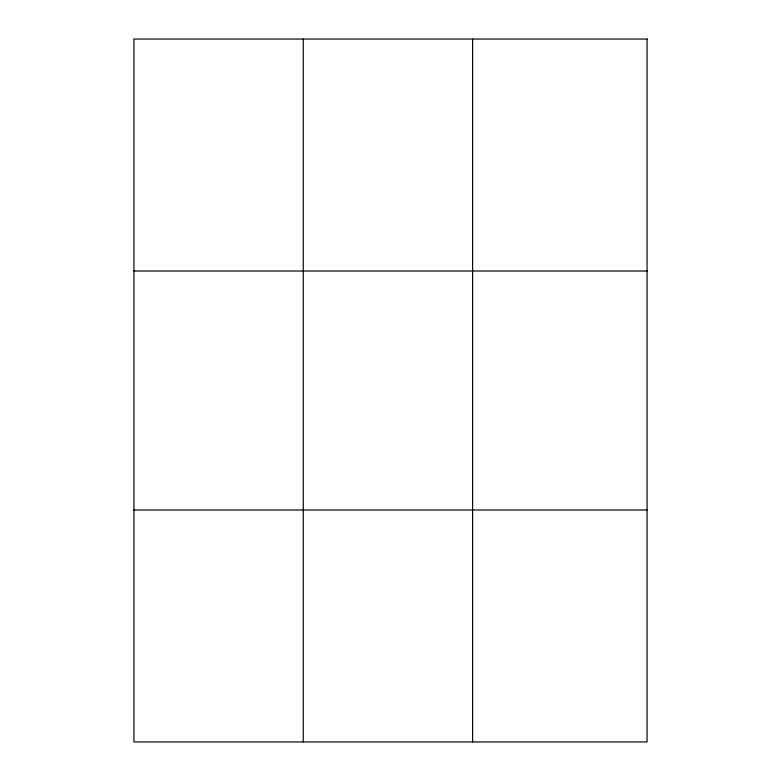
<?xml version="1.0" encoding="UTF-8"?>
<svg xmlns="http://www.w3.org/2000/svg" width="781" height="781" viewBox="0 0 781 781"><rect width="100%" height="100%" fill="white"/><g stroke="black" fill="none" stroke-linecap="round" stroke-linejoin="round"><path stroke-width="1.17" d="M303.272 741.95L303.272 39.05M472.603 741.95L472.603 39.05M133.932 271.007L647.068 271.007M133.932 509.993L647.068 509.993M647.068 39.05L647.068 741.95L133.932 741.95L133.932 39.05L647.068 39.05"/></g></svg>
